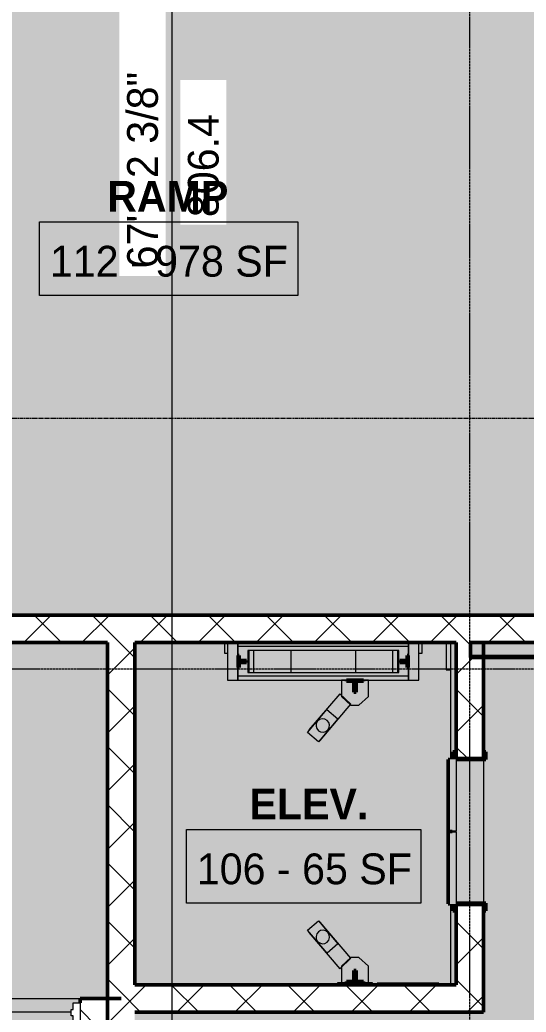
# Model space of a CAD drawing. Header units: inches. Extents: x -4266 to -1814, y 9706 to 12441.
# Drawn here: x -3612.9 to -3464.9, y 11435 to 11724.9 of the extents above; entities that cross this region are included whole.
import ezdxf

# ---------------------------------------------------------------- set-up
doc = ezdxf.new("R2010")
doc.units = ezdxf.units.IN
doc.header["$MEASUREMENT"] = 0
doc.linetypes.add('Aligning Line 1_8_', pattern=[0.25, 0.125, -0.125])
doc.linetypes.add('Grid Line 1_2_', pattern=[0.875, 0.5, -0.125, 0.125, -0.125])
for name, color, linetype, lineweight in [('0-1', 7, 'Continuous', 5), ('0-2', 10, 'Continuous', 13), ('0-3', 7, 'Continuous', 9), ('A-ANNO-DIMS', 211, 'Continuous', 9), ('A-ANNO-DIMS-96', 211, 'Continuous', 9), ('A-AREA-IDEN', 2, 'Continuous', 9), ('A-DOOR-1', 7, 'Continuous', 9), ('A-DOOR-2', 50, 'Continuous', 20), ('A-DOOR-FRAM-1', 50, 'Continuous', 20), ('A-FLOR-2', 10, 'Continuous', 13), ('A-GENM-2', 7, 'Continuous', 9), ('A-GENM-3', 250, 'Continuous', 50), ('A-GENM-4', 55, 'Continuous', 9), ('A-WALL', 113, 'Continuous', 13), ('A-WALL-3', 250, 'Continuous', 50), ('A-WALL-4', 10, 'Continuous', 13), ('A-WALL-7', 254, 'Continuous', 5), ('A-WALL-9', 113, 'Continuous', 50), ('A-WALL-PATT-5', 251, 'Continuous', 9), ('A-WALL-PATT-6', 111, 'Continuous', 9), ('G-ANNO-SYMB-1', 147, 'Aligning Line 1_8_', 9), ('G-IMPT-1', 55, 'Continuous', 9), ('G-IMPT-2', 1, 'Continuous', 9), ('Q-SPCQ-2', 7, 'Continuous', 9), ('Q-SPCQ-5', 37, 'Continuous', 9), ('S-BEAM-1', 130, 'Continuous', 9), ('S-BEAM-2', 7, 'Continuous', 9), ('S-FNDN-2', 10, 'Continuous', 13), ('S-FNDN-3', 253, 'Continuous', 13), ('S-GRID-1', 1, 'Grid Line 1_2_', 9)]:
    doc.layers.add(name, color=color, linetype=linetype, lineweight=lineweight)
for name, color, linetype, lineweight, transparency in [('A-AREA-PATT-1', 7, 'Continuous', 9, 1), ('A-AREA-PATT-5', 51, 'Continuous', 9, 1), ('A-AREA-PATT-6', 141, 'Continuous', 9, 1)]:
    doc.layers.add(name, color=color, linetype=linetype, lineweight=lineweight, transparency=transparency)
doc.styles.add('Century Gothic', font='ufonts.com_century-gothic.ttf', dxfattribs={"height": 9})
doc.styles.add('Century Gothic_B', font='GOTHICB.TTF', dxfattribs={"height": 9})
doc.dimstyles.new('OD__1_16__Tol__', dxfattribs={"dimscale": 12, "dimtxt": 9.397514, "dimasz": 1, "dimexe": 0.75, "dimexo": 0.5, "dimgap": 0.125, "dimtad": 1, "dimdec": 4, "dimrnd": 0.0625, "dimzin": 3, "dimdsep": 46, "dimlunit": 4, "dimtxsty": 'Century Gothic', "dimblk1": 'OBLIQUE', "dimblk2": 'OBLIQUE', "dimsah": 1, "dimcen": 0.09, "dimdle": 0.75, "dimazin": 0, "dimtfac": 1, "dimtdec": 4, "dimtix": 1, "dimtmove": 0, "dimatfit": 3, "dimfxl": 1, "dimtvp": 1, "dimtfill": 1, "dimfrac": 2, "dimtolj": 1, "dimtzin": 0, "dimarcsym": 2})
pattern_1 = [(45, (0, 0), (-8.485281, 8.485281), []), (135, (0, 0), (-8.485281, -8.485281), [])]

# ---------------------------------------------------------------- blocks, each defined once
blk = doc.blocks.new('W-Ala ancha - W460X177-2543516-FLOOR PLAN - 1ST FLOOR')
at = {"layer": 'S-BEAM-1'}
h = blk.add_hatch(color=256, dxfattribs=at)
h.paths.add_polyline_path([(-30.28, -5.65), (-30.28, -4), (-53.71, -4), (-53.71, -4.83), (-52, -4.83), (-52, -4.25), (-51.88, -4.25), (-51.88, -4.96), (-53.71, -4.96), (-53.71, -5.65), (-42.93, -5.65)], flags=0)
h.paths.add_polyline_path([(-74.9, -4), (-75.15, -4), (-75.15, -5.25), (-74.9, -5.25)], flags=0)
h.paths.add_polyline_path([(-96.34, -4.71), (-96.34, -4), (-130.26, -4), (-130.26, -5.65), (-96.34, -5.65), (-96.34, -4.96), (-98.3, -4.96), (-98.3, -4.25), (-98.17, -4.25), (-98.17, -4.83), (-96.34, -4.83)], flags=0)
at = {"layer": 'S-BEAM-2'}
for p, q in [((-130.26, -5.65), (-130.26, -4)), ((-130.26, -5.65), (-96.34, -5.65)), ((-53.71, -5.65), (-30.28, -5.65))]:
    blk.add_line(p, q, dxfattribs=at)
blk = doc.blocks.new('CTR - 1st Phase - Shell_rvt-1-FLOOR PLAN - 1ST FLOOR')
at = {"layer": 'A-FLOR-2'}
for p, q in [((-3477.32, 11509.05), (-3477.32, 11508.92)), ((-3477.32, 11508.8), (-3477.32, 11466.79)), ((-3477.32, 11466.68), (-3477.32, 11466.43)), ((-3597.95, 11434.99), (-3632.7, 11434.99))]:
    blk.add_line(p, q, dxfattribs=at)
at = {"layer": 'S-GRID-1'}
for p, q in [((-3481.32, 9836.18), (-3481.32, 12376.79)), ((-1814.21, 11535.19), (-4168.71, 11535.19))]:
    blk.add_line(p, q, dxfattribs=at)
at = {"layer": '0-3', "rotation": 269.9999999999998}
blk.add_blockref('W-Ala ancha - W460X177-2543516-FLOOR PLAN - 1ST FLOOR', (-3481.32, 11412.71), dxfattribs=at)
blk = doc.blocks.new('Otis_G2S_072320191620 - Duty_3500_Speed_150_Seismic_N_CwtLoc_L2_PitDepth_60_OpeningType_Front_CwtSafety_N_FRSAME_NPT-2319443-FLOOR PLAN - 1ST FLOOR')
at = {"layer": 'G-IMPT-1'}
h = blk.add_hatch(color=256, dxfattribs=at)
h.paths.add_polyline_path([(92.16, 63.73), (92.16, 14.06), (94.66, 14.06), (94.66, 14.37), (96.1, 14.37), (96.1, 16.5), (96.72, 16.5), (96.72, 14.37), (98.16, 14.37), (98.16, 14.06), (100.82, 14.06), (100.82, 63.73), (98.16, 63.73), (98.16, 63.43), (96.72, 63.43), (96.72, 61.3), (96.1, 61.3), (96.1, 63.43), (94.66, 63.43), (94.66, 63.73), (93.18, 63.73)], flags=0)
h.paths.add_polyline_path([(93.18, 29.52), (93.18, 60.99), (99.64, 60.99), (99.64, 16.8), (93.18, 16.8)], flags=0)
h = blk.add_hatch(color=256, dxfattribs=at)
h.paths.add_polyline_path([(93.18, 29.39), (93.18, 16.8), (99.64, 16.8), (99.64, 60.99), (93.18, 60.99), (93.18, 29.52)], flags=0)
h.paths.add_polyline_path([(93.18, 48.39), (99.64, 48.39), (99.64, 29.39), (93.18, 29.39), (93.18, 46.41)], flags=0)
for points in [[(100.82, 63.73), (100.82, 14.06), (100.94, 14.06), (100.94, 63.73)], [(93.18, 29.39), (99.64, 29.39), (99.64, 48.39), (93.18, 48.39), (93.18, 29.52)], [(6.69, 34.07), (9.75, 30.81), (20.32, 39.81), (20.21, 39.92), (13.98, 34.59), (11.25, 37.78), (17.34, 42.99), (17.26, 43.07), (7.29, 34.59)], [(14, 39.2), (14.09, 38.44), (14.47, 37.77), (15.07, 37.29), (15.81, 37.08), (16.57, 37.18), (17.24, 37.55), (17.72, 38.15), (17.92, 38.89), (17.83, 39.66), (17.46, 40.33), (16.85, 40.8), (16.12, 41.01), (15.35, 40.92), (14.65, 40.5), (14.21, 39.94), (14.09, 39.52)], [(73.37, 39.81), (83.93, 30.81), (86.99, 34.07), (76.43, 43.07), (76.33, 42.97), (82.45, 37.8), (79.73, 34.6), (73.46, 39.91)], [(75.76, 38.88), (75.97, 38.14), (76.45, 37.54), (77.12, 37.17), (77.89, 37.09), (78.63, 37.3), (79.23, 37.78), (79.6, 38.45), (79.68, 39.21), (79.47, 39.95), (78.99, 40.55), (78.32, 40.92), (77.56, 41.01), (76.82, 40.8), (76.22, 40.32), (75.85, 39.65)], [(2.69, 33.56), (2.69, 32.13), (2.97, 32.13), (2.97, 29.94), (6.16, 29.94), (6.16, 29.31), (2.97, 29.31), (2.97, 27.13), (2.69, 27.13), (2.69, 25.69), (7.44, 25.69), (10, 28.45), (9.99, 30.81), (9.89, 30.93), (9.75, 30.81), (7.17, 33.56), (2.97, 33.56)]]:
    blk.add_hatch(color=256, dxfattribs=at).paths.add_polyline_path(points, flags=0)
h = blk.add_hatch(color=256, dxfattribs=at)
h.paths.add_polyline_path([(11.25, 37.78), (13.98, 34.59), (20.68, 40.32), (17.92, 43.49), (12.02, 38.44)], flags=0)
h.paths.add_polyline_path([(14, 39.2), (14.21, 39.94), (14.68, 40.54), (15.35, 40.92), (16.12, 41.01), (16.85, 40.8), (17.46, 40.33), (17.83, 39.66), (17.92, 38.89), (17.72, 38.15), (17.24, 37.55), (16.57, 37.18), (15.81, 37.08), (15.07, 37.29), (14.47, 37.77), (14.09, 38.44)], flags=0)
h = blk.add_hatch(color=256, dxfattribs=at)
h.paths.add_polyline_path([(73, 40.29), (79.73, 34.6), (82.45, 37.8), (75.71, 43.5), (74.98, 42.63)], flags=0)
h.paths.add_polyline_path([(75.76, 38.88), (75.85, 39.65), (76.22, 40.32), (76.82, 40.8), (77.56, 41.01), (78.32, 40.92), (78.99, 40.55), (79.47, 39.95), (79.68, 39.21), (79.6, 38.45), (79.23, 37.78), (78.63, 37.3), (77.89, 37.09), (77.12, 37.17), (76.45, 37.54), (75.97, 38.14)], flags=0)
h = blk.add_hatch(color=256, dxfattribs=at)
h.paths.add_polyline_path([(83.68, 29.31), (83.68, 28.45), (86.24, 25.69), (90.99, 25.69), (90.96, 33.56), (86.51, 33.56), (83.93, 30.81), (83.8, 30.93), (83.68, 30.8), (83.68, 29.52)], flags=0)
h.paths.add_polyline_path([(87.46, 29.94), (90.65, 29.94), (90.65, 32.13), (90.96, 32.13), (90.96, 27.13), (90.65, 27.13), (90.65, 29.31), (87.46, 29.31), (87.46, 29.52)], flags=0)
at = {"layer": 'G-IMPT-2'}
for p, q in [((92.16, 63.73), (94.66, 63.73)), ((93.18, 60.99), (93.18, 16.8)), ((99.64, 60.99), (93.18, 60.99)), ((98.16, 63.73), (100.82, 63.73)), ((99.64, 16.8), (99.64, 60.99)), ((100.82, 63.73), (100.94, 63.73)), ((100.82, 14.06), (100.82, 63.73)), ((100.94, 63.73), (100.94, 14.06)), ((93.19, 60.68), (93.19, 59.18)), ((99.63, 60.68), (93.19, 60.68)), ((93.19, 59.18), (99.63, 59.18)), ((99.63, 59.18), (99.63, 60.68)), ((93.18, 48.39), (93.18, 29.39)), ((99.64, 48.39), (93.18, 48.39)), ((99.64, 29.39), (99.64, 48.39)), ((11.25, 37.78), (17.95, 43.51)), ((17.95, 43.51), (20.68, 40.32)), ((73, 40.29), (75.71, 43.5)), ((75.71, 43.5), (82.45, 37.8)), ((17.26, 43.07), (6.69, 34.07)), ((15.35, 40.92), (14.68, 40.54)), ((16.12, 41.01), (15.35, 40.92)), ((16.85, 40.8), (16.12, 41.01)), ((17.46, 40.33), (16.85, 40.8)), ((17.34, 42.99), (17.26, 43.07)), ((76.82, 40.8), (76.22, 40.32)), ((76.43, 43.07), (76.33, 42.97)), ((86.99, 34.07), (76.43, 43.07)), ((77.56, 41.01), (76.82, 40.8)), ((78.32, 40.92), (77.56, 41.01)), ((78.99, 40.55), (78.32, 40.92)), ((9.75, 30.81), (20.32, 39.81)), ((13.98, 34.59), (11.25, 37.78)), ((20.68, 40.32), (13.98, 34.59)), ((14.21, 39.94), (14, 39.2)), ((14, 39.2), (14.09, 38.44)), ((14.09, 38.44), (14.47, 37.77)), ((14.68, 40.54), (14.21, 39.94)), ((14.47, 37.77), (15.07, 37.29)), ((17.24, 37.55), (17.72, 38.15)), ((17.83, 39.66), (17.46, 40.33)), ((17.72, 38.15), (17.92, 38.89)), ((17.92, 38.89), (17.83, 39.66)), ((20.32, 39.81), (20.21, 39.92)), ((79.73, 34.6), (73, 40.29)), ((73.46, 39.91), (73.37, 39.81)), ((73.37, 39.81), (83.93, 30.81)), ((75.85, 39.65), (75.76, 38.88)), ((75.76, 38.88), (75.97, 38.14)), ((76.22, 40.32), (75.85, 39.65)), ((75.97, 38.14), (76.45, 37.54)), ((78.63, 37.3), (79.23, 37.78)), ((79.47, 39.95), (78.99, 40.55)), ((79.23, 37.78), (79.6, 38.45)), ((79.68, 39.21), (79.47, 39.95)), ((79.6, 38.45), (79.68, 39.21)), ((82.45, 37.8), (79.73, 34.6)), ((15.07, 37.29), (15.81, 37.08)), ((15.81, 37.08), (16.57, 37.18)), ((16.57, 37.18), (17.24, 37.55)), ((76.45, 37.54), (77.12, 37.17)), ((77.12, 37.17), (77.89, 37.09)), ((77.89, 37.09), (78.63, 37.3)), ((7.44, 33.56), (2.69, 33.56)), ((2.69, 33.56), (2.69, 32.13)), ((6.69, 34.07), (9.75, 30.81)), ((10, 30.8), (7.44, 33.56)), ((86.24, 33.56), (83.68, 30.8)), ((83.93, 30.81), (86.99, 34.07)), ((90.99, 33.56), (86.24, 33.56)), ((90.99, 25.69), (90.99, 33.56)), ((10, 28.45), (10, 30.8)), ((83.68, 30.8), (83.68, 28.45)), ((93.18, 29.39), (99.64, 29.39)), ((2.69, 27.13), (2.69, 25.69)), ((7.44, 25.69), (10, 28.45)), ((83.68, 28.45), (86.24, 25.69)), ((2.69, 25.69), (7.44, 25.69)), ((86.24, 25.69), (90.99, 25.69)), ((93.19, 18.61), (93.19, 17.11)), ((99.63, 18.61), (93.19, 18.61)), ((99.63, 17.11), (99.63, 18.61)), ((93.18, 16.8), (99.64, 16.8)), ((93.19, 17.11), (99.63, 17.11))]:
    blk.add_line(p, q, dxfattribs=at)
blk = doc.blocks.new('Otis_G2S_072320191620 - Otis_G2S_072320191620-2295120-FLOOR PLAN - 1ST FLOOR')
at = {"layer": 'A-GENM-4'}
h = blk.add_hatch(color=256, dxfattribs=at)
h.paths.add_polyline_path([(91.02, 12.64), (91.02, 10.91), (102, 10.91), (102, 13.86), (91.02, 13.86)], flags=0)
h.paths.add_polyline_path([(91.02, 66.89), (91.02, 63.94), (102, 63.94), (102, 66.89), (92.16, 66.89)], flags=0)
h = blk.add_hatch(color=256, dxfattribs=at)
h.paths.add_polyline_path([(98.85, 10.02), (102, 10.02), (102, 10.91), (98.85, 10.91)], flags=0)
h.paths.add_polyline_path([(98.85, 67.78), (98.85, 66.89), (102, 66.89), (102, 67.78)], flags=0)
h = blk.add_hatch(color=256, dxfattribs=at)
h.paths.add_polyline_path([(91.02, 14.06), (91.02, 13.86), (102, 13.86), (102, 14.06), (92.16, 14.06)], flags=0)
h.paths.add_polyline_path([(91.02, 63.74), (102, 63.74), (102, 63.94), (91.02, 63.94)], flags=0)
for points in [[(91.02, 29.52), (91.02, 14.06), (92.16, 14.06), (92.16, 63.74), (91.02, 63.74), (91.02, 46.41)], [(2, 34.63), (2, 24.63), (2.68, 24.63), (2.66, 34.63)], [(2, 6.14), (2.5, 6.14), (2.5, 22.14), (2, 22.14), (2, 12.64)], [(25.69, 2.41), (25.69, 2), (46.62, 2), (46.62, 1.25), (46.81, 1.25), (46.81, 2.41), (34.76, 2.41)], [(46.81, 1.25), (46.87, 1.25), (46.87, 2), (67.81, 2), (67.81, 2.41), (46.81, 2.41), (46.81, 1.65)]]:
    blk.add_hatch(color=256, dxfattribs=at).paths.add_polyline_path(points, flags=0)
h = blk.add_hatch(color=256, dxfattribs=at)
h.paths.add_polyline_path([(94.66, 14.37), (94.66, 14.06), (98.16, 14.06), (98.16, 14.37), (96.72, 14.37), (96.72, 16.5), (96.1, 16.5), (96.1, 14.37), (95.09, 14.37)], flags=0)
h.paths.add_polyline_path([(94.66, 63.74), (94.66, 63.43), (96.1, 63.43), (96.1, 61.3), (96.72, 61.3), (96.72, 63.43), (98.16, 63.43), (98.16, 63.74), (95.09, 63.74)], flags=0)
h = blk.add_hatch(color=256, dxfattribs=at)
h.paths.add_polyline_path([(2.66, 27.13), (2.97, 27.13), (2.97, 29.31), (6.16, 29.31), (6.16, 29.94), (2.97, 29.94), (2.97, 32.13), (2.66, 32.13)], flags=0)
h.paths.add_polyline_path([(87.46, 29.31), (90.65, 29.31), (90.65, 27.13), (90.96, 27.13), (90.96, 32.13), (90.65, 32.13), (90.65, 29.94), (87.46, 29.94), (87.46, 29.52)], flags=0)
h = blk.add_hatch(color=256, dxfattribs=at)
h.paths.add_polyline_path([(2, 22.14), (2.5, 22.14), (2.5, 23.14), (2, 23.14), (2, 22.21)], flags=0)
h.paths.add_polyline_path([(2, 5.14), (2.5, 5.14), (2.5, 6.14), (2, 6.14), (2, 5.21)], flags=0)
h = blk.add_hatch(color=256, dxfattribs=at)
h.paths.add_polyline_path([(23.6, -8), (23.6, -8.64), (25.81, -8.64), (25.81, 0), (25.69, 0), (25.69, -8.52), (23.73, -8.52), (23.73, -8)], flags=0)
h.paths.add_polyline_path([(23.6, 0.83), (23.6, 0.25), (23.73, 0.25), (23.73, 0.83), (25.44, 0.83), (25.44, 0.96), (23.6, 0.96)], flags=0)
h.paths.add_polyline_path([(67.81, -8.03), (67.81, -8.64), (70.02, -8.64), (70.02, -8), (69.9, -8), (69.9, -8.52), (67.94, -8.52), (67.94, 0), (67.81, 0), (67.81, -8)], flags=0)
h.paths.add_polyline_path([(68.06, 0.96), (68.06, 0.83), (69.9, 0.83), (69.9, 0.25), (70.02, 0.25), (70.02, 0.96)], flags=0)
at = {"layer": 'A-GENM-2'}
for p, q in [((102, 66.89), (91.02, 66.89)), ((91.02, 66.89), (91.02, 63.94)), ((102, 67.78), (98.85, 67.78)), ((98.85, 67.78), (98.85, 66.89)), ((102, 63.94), (91.02, 63.94)), ((91.02, 63.94), (91.02, 63.74)), ((91.02, 63.74), (91.02, 14.06)), ((91.02, 63.74), (102, 63.74)), ((92.16, 14.06), (92.16, 63.74)), ((2, 34.63), (2.68, 34.63)), ((2.68, 34.63), (2.68, 32.13)), ((2.68, 27.13), (2.68, 24.63)), ((2.68, 24.63), (2, 24.63)), ((2.5, 23.14), (2, 23.14)), ((2, 22.14), (2.5, 22.14)), ((2.5, 22.14), (2.5, 23.14)), ((2.5, 6.14), (2.5, 22.14)), ((91.02, 14.06), (91.02, 13.86)), ((94.66, 14.06), (91.02, 14.06)), ((91.02, 13.86), (102, 13.86)), ((91.02, 13.86), (91.02, 10.91)), ((102, 14.06), (98.16, 14.06)), ((91.02, 10.91), (102, 10.91)), ((98.85, 10.91), (98.85, 10.02)), ((98.85, 10.02), (102, 10.02)), ((2.5, 6.14), (2, 6.14)), ((2.5, 5.14), (2.5, 6.14)), ((2, 5.14), (2.5, 5.14))]:
    blk.add_line(p, q, dxfattribs=at)
at = {"layer": 'A-GENM-3'}
for p, q in [((98.16, 63.74), (94.66, 63.74)), ((94.66, 63.74), (94.66, 63.43)), ((94.66, 63.43), (96.1, 63.43)), ((96.1, 63.43), (96.1, 61.3)), ((96.1, 61.3), (96.72, 61.3)), ((96.72, 61.3), (96.72, 63.43)), ((96.72, 63.43), (98.16, 63.43)), ((98.16, 63.43), (98.16, 63.74)), ((2.97, 32.13), (2.66, 32.13)), ((2.66, 32.13), (2.66, 27.13)), ((2.97, 29.94), (2.97, 32.13)), ((90.96, 32.13), (90.65, 32.13)), ((90.65, 32.13), (90.65, 29.94)), ((90.96, 27.13), (90.96, 32.13)), ((6.16, 29.94), (2.97, 29.94)), ((2.97, 27.13), (2.97, 29.31)), ((2.97, 29.31), (6.16, 29.31)), ((6.16, 29.31), (6.16, 29.94)), ((90.65, 29.94), (87.46, 29.94)), ((87.46, 29.94), (87.46, 29.31)), ((87.46, 29.31), (90.65, 29.31)), ((90.65, 29.31), (90.65, 27.13)), ((2.66, 27.13), (2.97, 27.13)), ((90.65, 27.13), (90.96, 27.13)), ((96.72, 16.5), (96.1, 16.5)), ((96.1, 16.5), (96.1, 14.37)), ((96.72, 14.37), (96.72, 16.5)), ((96.1, 14.37), (94.66, 14.37)), ((94.66, 14.37), (94.66, 14.06)), ((94.66, 14.06), (98.16, 14.06)), ((98.16, 14.37), (96.72, 14.37)), ((98.16, 14.06), (98.16, 14.37)), ((25.44, 0.96), (23.6, 0.96)), ((23.6, 0.96), (23.6, 0.25)), ((23.6, 0.25), (23.73, 0.25)), ((23.73, 0.25), (23.73, 0.83)), ((23.73, 0.83), (25.44, 0.83)), ((46.81, 2.41), (25.69, 2.41)), ((25.69, 2.41), (25.69, 2)), ((46.62, 1.25), (46.81, 1.25)), ((67.81, 2.41), (46.81, 2.41)), ((46.81, 2.41), (46.81, 1.25)), ((46.81, 1.25), (46.81, 2.41)), ((46.81, 1.25), (46.87, 1.25)), ((67.81, 2), (67.81, 2.41)), ((70.02, 0.96), (68.06, 0.96)), ((68.06, 0.83), (69.9, 0.83)), ((69.9, 0.83), (69.9, 0.25)), ((69.9, 0.25), (70.02, 0.25)), ((70.02, 0.25), (70.02, 0.96)), ((25.69, 0), (25.69, -8.52)), ((25.81, -8.64), (25.81, 0)), ((67.81, 0), (67.81, -8.64)), ((67.94, -8.52), (67.94, 0)), ((23.73, -8), (23.6, -8)), ((23.6, -8), (23.6, -8.64)), ((23.6, -8.64), (25.81, -8.64)), ((23.73, -8.52), (23.73, -8)), ((25.69, -8.52), (23.73, -8.52)), ((67.81, -8.64), (70.02, -8.64)), ((69.9, -8.52), (67.94, -8.52)), ((70.02, -8), (69.9, -8)), ((69.9, -8), (69.9, -8.52)), ((70.02, -8.64), (70.02, -8))]:
    blk.add_line(p, q, dxfattribs=at)
blk.add_blockref('Otis_G2S_072320191620 - Duty_3500_Speed_150_Seismic_N_CwtLoc_L2_PitDepth_60_OpeningType_Front_CwtSafety_N_FRSAME_NPT-2319443-FLOOR PLAN - 1ST FLOOR', (0, 0))
blk = doc.blocks.new('Elevator Door-Center - 48_ x 84_-2010370-FLOOR PLAN - 1ST FLOOR')
at = {"layer": 'Q-SPCQ-5'}
for points in [[(-25.22, 6), (-25.22, 4), (-4.03, 4), (-4.03, 6), (-15.89, 6)], [(-3.78, 6), (-3.78, 4), (17.41, 4), (17.41, 6), (4.22, 6)]]:
    blk.add_hatch(color=256, dxfattribs=at).paths.add_polyline_path(points, flags=0)
at = {"layer": 'Q-SPCQ-2'}
for p, q in [((-25.22, 6), (-4.03, 6)), ((-25.22, 6), (-25.22, 4)), ((-4.03, 4), (-4.03, 6)), ((-3.78, 6), (17.41, 6)), ((-3.78, 4), (-3.78, 6)), ((17.41, 6), (17.41, 4)), ((-4.03, 4), (-25.22, 4)), ((17.41, 4), (-3.78, 4))]:
    blk.add_line(p, q, dxfattribs=at)
blk = doc.blocks.new('HOLLOW METAL - STAIR DOOR 3-0 x 7-0-2009181-FLOOR PLAN - 1ST FLOOR')
at = {"layer": 'A-DOOR-1'}
blk.add_arc((18, -3.25), 36, 180, 270, dxfattribs=at)
at = {"layer": 'A-DOOR-2'}
for p, q in [((16.25, -3.25), (18, -3.25)), ((16.25, -39.25), (16.25, -3.25)), ((18, -3.25), (18, -39.25)), ((18, -39.25), (16.25, -39.25))]:
    blk.add_line(p, q, dxfattribs=at)
at = {"layer": 'A-DOOR-FRAM-1'}
for p, q in [((-20, 2.5), (-18, 2.5)), ((-20, -3.25), (-20, 2.5)), ((-18, 2.5), (-18, 0.5625)), ((-18, 0.5625), (-17.375, 0.5625)), ((-17.375, 0.5625), (-17.375, -1.3125)), ((17.375, 0.5625), (18, 0.5625)), ((17.375, -1.3125), (17.375, 0.5625)), ((18, 2.5), (20, 2.5)), ((18, 0.5625), (18, 2.5)), ((20, 2.5), (20, -3.25)), ((-18, -1.3125), (-18, -3.25)), ((-17.375, -1.3125), (-18, -1.3125)), ((18, -1.3125), (17.375, -1.3125)), ((18, -3.25), (18, -1.3125)), ((-18, -3.25), (-20, -3.25)), ((20, -3.25), (18, -3.25))]:
    blk.add_line(p, q, dxfattribs=at)
blk = doc.blocks.new('CTR - 1st Phase -Stairs _ Elevators_rvt-1-FLOOR PLAN - 1ST FLOOR')
at = {"layer": 'A-WALL-7'}
h = blk.add_hatch(color=256, dxfattribs=at)
h.paths.add_polyline_path([(-3485.32, 11466.43), (-3477.32, 11466.43), (-3477.32, 11466.68), (-3485.32, 11466.68)], flags=0)
h.paths.add_polyline_path([(-3477.32, 11466.8), (-3477.32, 11508.8), (-3485.32, 11508.8), (-3485.32, 11466.8), (-3481.08, 11466.8)], flags=0)
h.paths.add_polyline_path([(-3481.08, 11508.93), (-3477.32, 11508.93), (-3477.32, 11509.05), (-3485.32, 11509.05), (-3485.32, 11508.93), (-3481.32, 11508.93)], flags=0)
blk.add_hatch(color=256, dxfattribs=at).paths.add_polyline_path([(-3613.32, 11434.99), (-3597.95, 11434.99), (-3597.95, 11435.8), (-3597.32, 11435.8), (-3597.32, 11437.74), (-3595.32, 11437.76), (-3595.32, 11438.99), (-3635.32, 11438.99), (-3635.32, 11437.74), (-3633.32, 11437.74), (-3633.32, 11435.8), (-3632.7, 11435.8), (-3632.7, 11434.99)], flags=0)
at = {"layer": 'A-WALL-PATT-5'}
h = blk.add_hatch(dxfattribs=at)
h.set_pattern_fill('FP_24', color=256, style=0, pattern_type=2)
h.set_pattern_definition(pattern_1)
h.paths.add_polyline_path([(-3724.72, 11542.99), (-3587.32, 11542.99), (-3587.32, 11550.99), (-3819.32, 11550.99), (-3819.32, 11542.99), (-3734.33, 11542.99)], flags=0)
h = blk.add_hatch(dxfattribs=at)
h.set_pattern_fill('FP_24', color=256, style=0, pattern_type=2)
h.set_pattern_definition(pattern_1)
h.paths.add_polyline_path([(-3497.96, 11542.99), (-3481.32, 11542.99), (-3481.32, 11550.99), (-3587.32, 11550.99), (-3587.32, 11542.99), (-3514.85, 11542.99)], flags=0)
h = blk.add_hatch(dxfattribs=at)
h.set_pattern_fill('FP_24', color=256, style=0, pattern_type=2)
h.set_pattern_definition(pattern_1)
h.paths.add_polyline_path([(-3481.14, 11542.99), (-3203.32, 11542.99), (-3203.32, 11550.99), (-3481.32, 11550.99), (-3481.32, 11542.99)], flags=0)
h = blk.add_hatch(dxfattribs=at)
h.set_pattern_fill('FP_24', color=256, style=0, pattern_type=2)
h.set_pattern_definition(pattern_1)
h.paths.add_polyline_path([(-3580.67, 11430.99), (-3579.32, 11430.99), (-3579.32, 11434.99), (-3583.32, 11434.99), (-3583.32, 11430.99)], flags=0)
h.paths.add_polyline_path([(-3587.32, 11430.99), (-3584.66, 11438.99), (-3583.32, 11438.99), (-3583.32, 11442.99), (-3579.32, 11442.99), (-3579.32, 11542.99), (-3587.32, 11542.99), (-3587.32, 11434.34)], flags=0)
h = blk.add_hatch(dxfattribs=at)
h.set_pattern_fill('FP_24', color=256, style=0, pattern_type=2)
h.set_pattern_definition(pattern_1)
h.paths.add_polyline_path([(-3477.32, 11434.99), (-3477.32, 11466.43), (-3485.32, 11466.43), (-3485.32, 11434.99)], flags=0)
h.paths.add_polyline_path([(-3477.32, 11509.05), (-3477.32, 11538.61), (-3480.81, 11538.61), (-3480.88, 11539.24), (-3481.14, 11539.24), (-3481.14, 11542.74), (-3477.32, 11542.74), (-3477.32, 11542.99), (-3485.32, 11542.97), (-3485.32, 11509.05), (-3481.08, 11509.05)], flags=0)
h = blk.add_hatch(dxfattribs=at)
h.set_pattern_fill('FP_24', color=256, style=0, pattern_type=2)
h.set_pattern_definition(pattern_1)
h.paths.add_polyline_path([(-3485.32, 11434.99), (-3485.32, 11442.99), (-3583.32, 11442.99), (-3583.32, 11434.99), (-3531.73, 11434.99)], flags=0)
h = blk.add_hatch(dxfattribs=at)
h.set_pattern_fill('FP_24', color=256, style=0, pattern_type=2)
h.set_pattern_definition(pattern_1)
h.paths.add_polyline_path([(-3587.32, 11430.99), (-3583.32, 11430.99), (-3583.32, 11438.99), (-3584.66, 11438.99), (-3586.32, 11433.99)], flags=0)
h.paths.add_polyline_path([(-3595.32, 11430.99), (-3587.32, 11430.99), (-3587.32, 11438.99), (-3595.32, 11438.99), (-3595.32, 11431.99)], flags=0)
h.paths.add_polyline_path([(-3635.32, 11430.99), (-3635.32, 11438.99), (-3639.32, 11438.99), (-3639.32, 11430.99)], flags=0)
at = {"layer": 'S-FNDN-3'}
blk.add_hatch(color=256, dxfattribs=at).paths.add_polyline_path([(-3488.32, 11534.99), (-3486.97, 11534.99), (-3486.97, 11542.97), (-3488.32, 11542.97), (-3488.32, 11536.08)], flags=0)
at = {"layer": 'A-FLOR-2'}
blk.add_line((-3635.32, 11438.99), (-3595.32, 11438.99), dxfattribs=at)
at = {"layer": 'A-WALL-3'}
for p, q in [((-3587.32, 11550.99), (-3819.32, 11550.99)), ((-3481.32, 11550.99), (-3587.32, 11550.99)), ((-3211.32, 11550.99), (-3481.32, 11550.99)), ((-3819.32, 11542.99), (-3587.32, 11542.99)), ((-3587.32, 11542.99), (-3587.32, 11430.99)), ((-3579.32, 11542.99), (-3485.32, 11542.99)), ((-3579.32, 11442.99), (-3579.32, 11542.99)), ((-3485.32, 11542.99), (-3485.32, 11509.05)), ((-3477.32, 11542.99), (-3203.32, 11542.99)), ((-3477.32, 11509.05), (-3477.32, 11542.99)), ((-3485.32, 11509.05), (-3477.32, 11509.05)), ((-3477.32, 11466.43), (-3485.32, 11466.43)), ((-3485.32, 11466.43), (-3485.32, 11442.99)), ((-3477.32, 11434.99), (-3477.32, 11466.43)), ((-3485.32, 11442.99), (-3579.32, 11442.99)), ((-3583.32, 11438.99), (-3595.32, 11438.99)), ((-3595.32, 11438.99), (-3595.32, 11437.74)), ((-3579.32, 11434.99), (-3485.32, 11434.99)), ((-3485.32, 11434.99), (-3477.32, 11434.99))]:
    blk.add_line(p, q, dxfattribs=at)
at = {"layer": 'A-WALL-4'}
for p, q in [((-3477.32, 11509.05), (-3477.32, 11508.92)), ((-3477.32, 11508.8), (-3477.32, 11466.79)), ((-3485.32, 11487.61), (-3485.32, 11487.86)), ((-3477.32, 11466.68), (-3477.32, 11466.43))]:
    blk.add_line(p, q, dxfattribs=at)
at = {"layer": 'G-ANNO-SYMB-1'}
blk.add_line((-3429.67, 11608.39), (-3865.75, 11608.39), dxfattribs=at)
at = {"layer": 'S-FNDN-2'}
for p, q in [((-3488.32, 11542.99), (-3488.32, 11534.99)), ((-3488.32, 11534.99), (-3486.97, 11534.99))]:
    blk.add_line(p, q, dxfattribs=at)
at = {"layer": '0-2'}
for name, p, rotation in [('Otis_G2S_072320191620 - Otis_G2S_072320191620-2295120-FLOOR PLAN - 1ST FLOOR', (-3485.32, 11440.99), 89.99999999998951), ('Elevator Door-Center - 48_ x 84_-2010370-FLOOR PLAN - 1ST FLOOR', (-3481.32, 11491.64), 90.0000000000186)]:
    blk.add_blockref(name, p, dxfattribs=dict(at, rotation=rotation))
blk.add_blockref('HOLLOW METAL - STAIR DOOR 3-0 x 7-0-2009181-FLOOR PLAN - 1ST FLOOR', (-3615.32, 11435.24), dxfattribs=at)
blk = doc.blocks.new('DIMBLOCK6-FLOOR PLAN - 1ST FLOOR')
at = {"layer": 'A-ANNO-DIMS-96'}
for p, q in [((-3829.32, 11540.99), (-3829.32, 10271.31)), ((-3829.32, 10280.31), (-3829.32, 11540.99)), ((-3338.72, 10282.79), (-3338.72, 10271.31)), ((-3338.72, 10280.31), (-3338.72, 10282.79)), ((-3838.32, 10280.31), (-3338.72, 10280.31))]:
    blk.add_line(p, q, dxfattribs=at)
at = {"layer": 'A-ANNO-DIMS-96', "lineweight": 50}
for p, q in [((-3829.32, 10280.31), (-3823.32, 10286.31)), ((-3338.72, 10280.31), (-3332.72, 10286.31)), ((-3829.32, 10280.31), (-3835.32, 10274.31)), ((-3338.72, 10280.31), (-3344.72, 10274.31))]:
    blk.add_line(p, q, dxfattribs=at)
at = {"layer": 'A-ANNO-DIMS-96', "color": 0, "char_height": 9, "attachment_point": 1, "line_spacing_factor": 0.984502, "style": 'Century Gothic', "bg_fill": 3, "box_fill_scale": 1.25, "bg_fill_color": 256, "bg_fill_true_color": 13158600, "bg_fill_transparency": 0}
for s, insert, width in [('40\' - 10 5/8"', (-3618.26, 10293.34), 82.1611), ('490.6', (-3599.76, 10275.58), 37.7691)]:
    blk.add_mtext(s, dxfattribs=dict(at, insert=insert, width=width))
blk = doc.blocks.new('_Oblique')
at = {"color": 0, "linetype": 'ByBlock', "lineweight": -2}
blk.add_line((-0.5, -0.5), (0.5, 0.5), dxfattribs=at)
blk = doc.blocks.new('DIMBLOCK21-FLOOR PLAN - 1ST FLOOR')
at = {"layer": 'A-ANNO-DIMS-96'}
for p, q in [((-3568.52, 12095.19), (-3568.52, 11270.79)), ((-3566.04, 12086.19), (-3577.52, 12086.19)), ((-3568.52, 12086.19), (-3566.04, 12086.19)), ((-3566.04, 11279.79), (-3577.52, 11279.79)), ((-3568.52, 11279.79), (-3566.04, 11279.79))]:
    blk.add_line(p, q, dxfattribs=at)
at = {"layer": 'A-ANNO-DIMS-96', "lineweight": 50}
for p, q in [((-3568.52, 12086.19), (-3574.52, 12092.19)), ((-3568.52, 12086.19), (-3562.52, 12080.19)), ((-3568.52, 11279.79), (-3574.52, 11285.79)), ((-3568.52, 11279.79), (-3562.52, 11273.79))]:
    blk.add_line(p, q, dxfattribs=at)
at = {"layer": 'A-ANNO-DIMS-96', "color": 0, "char_height": 9, "attachment_point": 1, "rotation": 90, "line_spacing_factor": 0.984502, "style": 'Century Gothic', "bg_fill": 3, "box_fill_scale": 1.25, "bg_fill_color": 256, "bg_fill_true_color": 13158600, "bg_fill_transparency": 0}
for s, insert, width in [('67\' - 2 3/8"', (-3581.56, 11652.26), 73.7481), ('806.4', (-3563.79, 11667.25), 37.7691)]:
    blk.add_mtext(s, dxfattribs=dict(at, insert=insert, width=width))

msp = doc.modelspace()

# ---------------------------------------------------------------- hatches: boundary and pattern name
at = {"layer": 'A-AREA-PATT-1'}
h = msp.add_hatch(color=256, dxfattribs=at)
h.paths.add_polyline_path([(-3599.26403, 11438.9894), (-3587.32374, 11438.9894), (-3587.32374, 11542.9894), (-3635.19874, 11542.9894), (-3635.22429, 11542.48592), (-3635.46684, 11541.46468), (-3635.96708, 11540.71687), (-3636.15759, 11540.54148), (-3636.45028, 11540.34706), (-3636.99309, 11540.0526), (-3637.94874, 11539.8644), (-3650.32374, 11539.8644), (-3650.32374, 11497.48445), (-3649.74773, 11497.4894), (-3649.19526, 11497.46384), (-3648.17402, 11497.22132), (-3647.46619, 11496.75674), (-3647.30075, 11496.58456), (-3647.06109, 11496.23786), (-3646.76194, 11495.69505), (-3646.57374, 11494.7394), (-3646.59929, 11487.11092), (-3646.84181, 11486.08968), (-3647.30639, 11485.38185), (-3647.48892, 11485.20824), (-3647.82528, 11484.97675), (-3648.36809, 11484.6776), (-3649.32374, 11484.4894), (-3672.32374, 11484.4894), (-3672.32374, 11442.1144), (-3652.57026, 11442.08884), (-3651.54654, 11441.84479), (-3650.80121, 11441.34605), (-3650.62582, 11441.15554), (-3650.4314, 11440.86286), (-3650.13694, 11440.32005), (-3649.94874, 11439.3644), (-3649.91506, 11438.9894), (-3633.03138, 11438.9894)], flags=0)
h.paths.add_polyline_path([(-3672.32374, 11438.9894), (-3651.44874, 11438.9894), (-3651.49214, 11439.52637), (-3651.6763, 11440.04949), (-3652.15753, 11440.46938), (-3652.69874, 11440.6144), (-3672.32374, 11440.6144)], flags=0)
h.paths.add_polyline_path([(-3661.27354, 11485.97499), (-3661.27354, 11485.9894), (-3649.16177, 11486.0328), (-3648.63864, 11486.21696), (-3648.21875, 11486.69819), (-3648.07374, 11487.2394), (-3648.11714, 11494.90137), (-3648.3013, 11495.42449), (-3648.78253, 11495.84438), (-3649.32374, 11495.9894), (-3650.32374, 11495.9894), (-3650.32374, 11494.3644), (-3650.07374, 11494.3644), (-3650.07374, 11487.6144), (-3672.32374, 11487.6144), (-3672.32374, 11485.9894), (-3661.42864, 11485.97664)], flags=0)
h.paths.add_polyline_path([(-3650.12344, 11541.3483), (-3649.74773, 11541.3644), (-3637.78677, 11541.4078), (-3637.26364, 11541.59196), (-3636.84375, 11542.07319), (-3636.69874, 11542.6144), (-3636.74214, 11542.9894), (-3650.32374, 11542.9894), (-3650.32374, 11541.35945), (-3650.17739, 11541.3513)], flags=0)
h = msp.add_hatch(color=256, dxfattribs=at)
h.paths.add_polyline_path([(-3579.2258, 11442.9894), (-3519.94972, 11442.9894), (-3519.90882, 11443.66656), (-3518.88423, 11443.68231), (-3518.88423, 11448.16337), (-3519.39673, 11447.68231), (-3528.39673, 11458.24481), (-3528.30996, 11458.32625), (-3528.83264, 11458.93738), (-3525.6408, 11461.66725), (-3525.24439, 11461.20376), (-3525.13673, 11461.30481), (-3516.25019, 11450.87547), (-3516.12423, 11450.99231), (-3513.76923, 11450.99231), (-3511.00923, 11448.43231), (-3511.00923, 11443.68231), (-3509.94972, 11443.66656), (-3509.94972, 11442.9894), (-3508.46547, 11442.9894), (-3508.46547, 11443.4934), (-3490.46547, 11443.4934), (-3490.46547, 11442.9894), (-3486.97334, 11442.9894), (-3486.97334, 11466.42542), (-3487.32374, 11466.42542), (-3487.32374, 11466.67542), (-3487.72999, 11466.67542), (-3487.72999, 11508.80042), (-3487.32374, 11508.80042), (-3487.32374, 11509.05042), (-3486.97334, 11509.05042), (-3486.97334, 11534.9894), (-3488.32374, 11534.9894), (-3488.32374, 11542.9894), (-3495.34714, 11542.9894), (-3495.34714, 11539.8398), (-3496.2327, 11539.8398), (-3496.2327, 11532.00515), (-3552.21694, 11532.00515), (-3552.21694, 11539.8398), (-3553.1025, 11539.8398), (-3553.1025, 11542.9894), (-3579.32374, 11542.9894), (-3579.32374, 11442.9894)], flags=0)
h.paths.add_polyline_path([(-3525.61485, 11513.98967), (-3528.82165, 11516.70194), (-3528.29551, 11517.32402), (-3528.39673, 11517.41902), (-3519.39673, 11527.98152), (-3518.88423, 11527.50047), (-3518.88423, 11531.98152), (-3511.00923, 11531.95397), (-3511.00923, 11527.23152), (-3513.76923, 11524.67153), (-3516.13673, 11524.68312), (-3516.25019, 11524.78836), (-3525.13673, 11514.35903), (-3525.22911, 11514.44574), (-3525.30245, 11514.35903)], flags=0)
h.paths.add_polyline_path([(-3549.05746, 11533.14685), (-3549.05746, 11541.92635), (-3499.3823, 11541.92635), (-3499.3823, 11542.9894), (-3549.06734, 11542.9894), (-3549.06734, 11533.14685)], flags=0)
at = {"layer": 'A-AREA-PATT-5'}
h = msp.add_hatch(color=256, dxfattribs=at)
h.paths.add_polyline_path([(-3195.13624, 11640.6144), (-3193.38624, 11640.6144), (-3193.38624, 11604.6144), (-3195.13624, 11604.6144), (-3195.13624, 11636.62062)], flags=0)
h.paths.add_polyline_path([(-3464.19462, 11126.4394), (-3442.54874, 11126.4394), (-3442.54874, 11128.7519), (-3441.92374, 11128.7519), (-3441.92374, 11130.6894), (-3409.92374, 11130.6894), (-3409.92374, 11164.5894), (-3406.29874, 11164.5894), (-3406.29874, 11276.2894), (-3409.92374, 11276.2894), (-3409.92374, 11284.9144), (-3399.82374, 11284.9144), (-3399.82374, 11281.2894), (-3369.87374, 11281.2894), (-3369.87374, 11281.5394), (-3371.87374, 11281.5394), (-3371.87374, 11283.5394), (-3369.87374, 11283.5394), (-3369.87374, 11284.30481), (-3371.87374, 11284.30481), (-3371.87374, 11286.30481), (-3369.87374, 11286.30481), (-3369.87374, 11322.30481), (-3371.87374, 11322.30481), (-3371.87374, 11473.7894), (-3140.12374, 11473.7894), (-3140.12374, 11474.1644), (-3139.12374, 11474.1644), (-3139.12374, 11476.1644), (-3137.12374, 11476.1644), (-3137.12374, 11511.1644), (-3139.12374, 11511.1644), (-3139.12374, 11639.9894), (-3137.12374, 11639.9894), (-3137.12374, 11640.6144), (-3159.13624, 11640.6144), (-3159.13624, 11642.5519), (-3159.76124, 11642.5519), (-3159.76124, 11644.4894), (-3194.51124, 11644.4894), (-3194.51124, 11642.5519), (-3195.13624, 11642.5519), (-3195.13624, 11640.6144), (-3198.94874, 11640.6144), (-3198.94874, 11538.6144), (-3477.32374, 11538.6144), (-3477.32374, 11511.01136), (-3476.67921, 11511.01136), (-3476.67921, 11508.80042), (-3477.32374, 11508.80042), (-3477.32374, 11466.80042), (-3476.67921, 11466.80042), (-3476.67921, 11464.58949), (-3477.32374, 11464.58949), (-3477.32374, 11434.9894), (-3579.32374, 11434.9894), (-3579.32374, 11430.9894), (-3595.32374, 11430.9894), (-3595.32374, 11431.9894), (-3597.32374, 11431.9894), (-3597.32374, 11433.9269), (-3597.94874, 11433.9269), (-3597.94874, 11434.9894), (-3632.69874, 11434.9894), (-3632.69874, 11433.9269), (-3633.32374, 11433.9269), (-3633.32374, 11431.9894), (-3635.32374, 11431.9894), (-3635.32374, 11430.9894), (-3642.58358, 11430.9894), (-3642.58358, 11417.20987), (-3721.32374, 11417.20987), (-3721.32374, 11430.9894), (-3725.72374, 11430.9894), (-3725.72374, 11394.35971), (-3727.72374, 11394.35971), (-3727.72374, 11358.35971), (-3725.72374, 11358.35971), (-3725.72374, 11280.1644), (-3677.32374, 11280.1644), (-3677.32374, 11278.1644), (-3641.32374, 11278.1644), (-3641.32374, 11280.1644), (-3639.32374, 11280.1644), (-3639.32374, 11278.1644), (-3638.69874, 11278.1644), (-3638.69874, 11280.1644), (-3633.94874, 11280.1644), (-3633.94874, 11243.7644), (-3563.0708, 11243.7644), (-3563.1208, 11243.8144), (-3563.1208, 11244.59858), (-3565.49668, 11244.74018), (-3567.26939, 11244.9193), (-3569.79753, 11245.32517), (-3570.70758, 11245.59196), (-3571.39414, 11245.98321), (-3571.91291, 11246.49194), (-3572.31955, 11247.11119), (-3573.01824, 11248.65339), (-3574.22591, 11251.65681), (-3575.66534, 11255.4393), (-3577.90262, 11261.60102), (-3581.19334, 11271.01508), (-3581.92321, 11273.13252), (-3581.92321, 11273.57532), (-3581.79672, 11273.92565), (-3581.59455, 11274.14261), (-3581.51694, 11274.20471), (-3581.18906, 11274.34487), (-3580.7789, 11274.42423), (-3576.19269, 11275.28338), (-3574.02068, 11275.65004), (-3570.80148, 11276.11262), (-3567.65887, 11276.48555), (-3564.57037, 11276.77675), (-3561.51347, 11276.99412), (-3558.46569, 11277.14559), (-3555.40452, 11277.23908), (-3549.15202, 11277.28378), (-3542.58177, 11277.19046), (-3535.5618, 11276.96165), (-3531.72933, 11276.75269), (-3529.18537, 11276.57703), (-3526.11431, 11276.29409), (-3523.27183, 11275.94466), (-3520.16796, 11275.39617), (-3518.38991, 11274.97849), (-3516.70264, 11274.42423), (-3516.16604, 11274.30675), (-3515.8049, 11274.07691), (-3515.60225, 11273.75326), (-3515.54112, 11273.35438), (-3515.55833, 11273.13252), (-3518.98242, 11263.28545), (-3521.28885, 11256.86478), (-3523.25563, 11251.65681), (-3524.46329, 11248.65339), (-3525.16198, 11247.11119), (-3525.56863, 11246.49194), (-3526.08739, 11245.98321), (-3526.77396, 11245.59196), (-3527.68401, 11245.32517), (-3528.74917, 11245.12935), (-3530.21214, 11244.9193), (-3532.08023, 11244.73055), (-3534.36074, 11244.59858), (-3534.36074, 11243.8144), (-3534.36074, 11243.7644), (-3479.54874, 11243.7644), (-3479.54874, 11237.3894), (-3482.04874, 11237.3894), (-3482.04874, 11235.3894), (-3483.42374, 11235.3894), (-3483.42374, 11199.3894), (-3482.04874, 11199.3894), (-3482.04874, 11197.3894), (-3479.54874, 11197.3894), (-3479.54874, 11130.6894), (-3477.92374, 11130.6894), (-3477.92374, 11128.7519), (-3477.29874, 11128.7519), (-3477.29874, 11126.4394), (-3476.17374, 11126.4394)], flags=0)
h.paths.add_polyline_path([(-3477.28456, 11130.6894), (-3477.92374, 11130.6894), (-3477.92374, 11166.6894), (-3476.17374, 11166.6894), (-3476.17374, 11130.6894), (-3477.00518, 11130.6894)], flags=0)
h.paths.add_polyline_path([(-3561.91974, 11243.7644), (-3535.52011, 11243.7727), (-3535.5618, 11243.8144), (-3535.5618, 11244.59858), (-3561.91974, 11244.59858), (-3561.96143, 11243.7727), (-3561.9302, 11243.7644)], flags=0)
h.paths.add_polyline_path([(-3486.33607, 11270.03965), (-3487.42032, 11270.18289), (-3499.01003, 11275.83557), (-3500.21823, 11274.66533), (-3501.04192, 11275.53234), (-3500.21823, 11276.42485), (-3512.16225, 11282.2798), (-3512.37176, 11282.53647), (-3512.46356, 11282.751), (-3512.49324, 11282.85104), (-3512.50483, 11283.07498), (-3512.42946, 11283.37137), (-3512.31704, 11283.58436), (-3509.43871, 11288.02383), (-3506.19618, 11292.33127), (-3502.66006, 11296.40116), (-3498.8477, 11300.21351), (-3494.77782, 11303.74963), (-3490.47038, 11306.99217), (-3485.74193, 11310.01702), (-3485.52152, 11310.05828), (-3485.19754, 11310.01702), (-3484.98302, 11309.92521), (-3484.88859, 11309.8705), (-3484.72635, 11309.7157), (-3484.60493, 11309.52718), (-3478.8293, 11297.77169), (-3477.95688, 11298.61669), (-3477.1387, 11297.74399), (-3478.28212, 11296.56348), (-3472.62944, 11284.97378), (-3472.49109, 11284.06704), (-3472.54259, 11283.15125), (-3472.78174, 11282.26574), (-3473.19827, 11281.44854), (-3475.20235, 11278.61767), (-3477.48485, 11276.0061), (-3477.11192, 11275.51033), (-3477.95693, 11274.66533), (-3478.45728, 11275.0417), (-3480.80639, 11273.00113), (-3484.22779, 11270.55609), (-3485.24978, 11270.16663)], flags=0)
h.paths.add_polyline_path([(-3611.14547, 11270.03965), (-3612.27443, 11270.18289), (-3613.25374, 11270.55609), (-3616.67515, 11273.00113), (-3619.02426, 11275.0417), (-3619.52461, 11274.66533), (-3620.36961, 11275.51033), (-3619.99669, 11276.0061), (-3622.27919, 11278.61767), (-3624.28327, 11281.44854), (-3624.69979, 11282.26574), (-3624.93894, 11283.15125), (-3624.99045, 11284.06704), (-3624.8521, 11284.97378), (-3619.19942, 11296.56348), (-3620.36966, 11297.77169), (-3619.52466, 11298.61669), (-3618.61014, 11297.77169), (-3612.75519, 11309.7157), (-3612.49852, 11309.92521), (-3612.28399, 11310.01702), (-3612.18395, 11310.0467), (-3611.96001, 11310.05828), (-3611.66362, 11309.98292), (-3611.45063, 11309.8705), (-3607.01116, 11306.99217), (-3602.70372, 11303.74963), (-3598.47151, 11300.05118), (-3594.82148, 11296.40116), (-3591.28536, 11292.33127), (-3588.04282, 11288.02383), (-3585.01797, 11283.29539), (-3584.97671, 11283.07498), (-3585.01797, 11282.751), (-3585.10978, 11282.53647), (-3585.16449, 11282.44204), (-3585.31929, 11282.2798), (-3585.50781, 11282.15839), (-3597.2633, 11276.38275), (-3596.4183, 11275.51033), (-3597.291, 11274.69215), (-3598.47151, 11275.83557), (-3610.06121, 11270.18289)], flags=0)
h.paths.add_polyline_path([(-3548.74077, 11293.70566), (-3553.54568, 11293.76781), (-3558.34739, 11293.95421), (-3561.91974, 11294.39818), (-3565.26676, 11295.28698), (-3566.12587, 11295.7342), (-3566.85251, 11296.37458), (-3567.4042, 11297.17065), (-3567.74866, 11298.07587), (-3567.86577, 11299.03732), (-3567.86577, 11315.91789), (-3567.74866, 11316.87933), (-3567.4042, 11317.78456), (-3566.85251, 11318.58063), (-3566.12587, 11319.221), (-3565.26676, 11319.66823), (-3561.85331, 11320.57467), (-3558.34739, 11321.00099), (-3553.54568, 11321.1874), (-3548.74077, 11321.24954), (-3543.9301, 11321.18725), (-3539.12267, 11321.0004), (-3535.61753, 11320.57399), (-3532.20485, 11319.66769), (-3531.34565, 11319.22059), (-3530.61893, 11318.58029), (-3530.0672, 11317.78422), (-3529.72274, 11316.87898), (-3529.6057, 11315.91752), (-3529.6057, 11299.03769), (-3529.72274, 11298.07623), (-3530.0672, 11297.17098), (-3530.61893, 11296.37492), (-3531.34565, 11295.73461), (-3532.20485, 11295.28752), (-3535.61753, 11294.38121), (-3539.12267, 11293.95481), (-3543.9301, 11293.76796)], flags=0)
h.paths.add_polyline_path([(-3599.07374, 11395.9894), (-3599.07374, 11431.9894), (-3597.32374, 11431.9894), (-3597.32374, 11395.9894)], flags=0)
h.paths.add_polyline_path([(-3477.32374, 11464.71449), (-3476.80421, 11464.71449), (-3476.80421, 11466.67542), (-3477.32374, 11466.67542), (-3477.32374, 11465.23402)], flags=0)
h.paths.add_polyline_path([(-3476.80421, 11508.92542), (-3476.80421, 11510.88636), (-3477.32374, 11510.88636), (-3477.309, 11508.92542)], flags=0)
at = {"layer": 'A-AREA-PATT-6'}
h = msp.add_hatch(color=256, dxfattribs=at)
h.paths.add_polyline_path([(-3514.84565, 11550.9894), (-3212.37374, 11550.9894), (-3212.37374, 11774.9894), (-3755.32374, 11774.9894), (-3755.32374, 11830.9894), (-3819.32374, 11830.9894), (-3819.32374, 11762.07065), (-3818.77431, 11762.07065), (-3818.77431, 11761.07065), (-3819.32374, 11761.07065), (-3819.32374, 11566.50815), (-3818.77431, 11566.50815), (-3818.77431, 11565.50815), (-3819.32374, 11565.50815), (-3819.32374, 11550.9894), (-3531.72933, 11550.9894)], flags=0)
h.paths.add_polyline_path([(-3821.48882, 11552.9019), (-3820.93344, 11552.9019), (-3820.93344, 11565.50815), (-3821.49674, 11565.50815), (-3821.49674, 11566.50815), (-3820.93344, 11566.50815), (-3820.93344, 11566.7894), (-3822.84717, 11566.7894), (-3822.84717, 11760.7894), (-3820.93344, 11760.7894), (-3820.93344, 11761.07065), (-3821.49674, 11761.07065), (-3821.49674, 11762.07065), (-3820.93344, 11762.07065), (-3820.93344, 11830.9894), (-3823.19874, 11830.9894), (-3823.19874, 11552.9019)], flags=0)
at = {"layer": 'A-WALL'}
msp.add_hatch(color=256, dxfattribs=at).paths.add_polyline_path([(-3212.37374, 11542.7394), (-3203.07374, 11542.7394), (-3203.07374, 11542.9894), (-3477.32374, 11542.9894), (-3477.32374, 11542.7394), (-3215.36751, 11542.7394)], flags=0)
at = {"layer": 'A-WALL-PATT-6'}
h = msp.add_hatch(dxfattribs=at)
h.set_pattern_fill('FP_2', color=256, style=0, pattern_type=2)
h.set_pattern_definition([(161.57, (0.48, 0.48), (-3.83995378, -1.544e-05), [0, -27.322, 3.034, 0]), (18.43, (-0.48, 0.48), (-3.83995378, 1.544e-05), [0, -27.322, 3.034, 0]), (108.43, (0.48, 0.48), (1.919622, -9.60052459), [9.106, -21.25]), (71.57, (-0.48, 0.48), (1.919622, 9.60052459), [9.106, -21.25])])
h.paths.add_polyline_path([(-3211.32374, 11539.2394), (-3199.57374, 11539.2394), (-3199.57374, 11542.7394), (-3481.13624, 11542.7394), (-3481.13624, 11539.2394), (-3212.37374, 11539.2394)], flags=0)
h = msp.add_hatch(dxfattribs=at)
h.set_pattern_fill('FP_1', color=256, style=0, pattern_type=2)
h.set_pattern_definition([(0, (0, 0), (30.72, 7.68), [1.267, -21.773, 1.267, -21.773, -122.88]), (0, (0, 0), (30.72, 7.68), [-46.08, 1.267, -44.813, 1.267, -21.773, -53.76]), (0, (0, 0), (30.72, 7.68), [-115.2, 1.267, -14.093, 1.267, -37.133]), (120, (11.52, 3.84), (-22.011075, 22.7643004), [1.267, -21.773, 1.267, -21.773, -122.88]), (120, (11.52, 3.84), (-22.011075, 22.7643004), [-46.08, 1.267, -44.813, 1.267, -21.773, -53.76]), (120, (11.52, 3.84), (-22.011075, 22.7643004), [-115.2, 1.267, -14.093, 1.267, -37.133]), (240, (15.36, 19.2), (-8.708925, -30.4443004), [1.267, -21.773, 1.267, -21.773, -122.88]), (240, (15.36, 19.2), (-8.708925, -30.4443004), [-46.08, 1.267, -44.813, 1.267, -21.773, -53.76]), (240, (15.36, 19.2), (-8.708925, -30.4443004), [-115.2, 1.267, -14.093, 1.267, -37.133])])
h.paths.add_polyline_path([(-3212.37374, 11538.6144), (-3198.94874, 11538.6144), (-3198.94874, 11539.2394), (-3480.88177, 11539.2394), (-3480.80811, 11538.6144), (-3218.27324, 11538.6144)], flags=0)

# ---------------------------------------------------------------- linework, layer by layer
at = {"layer": 'A-WALL'}
for p, q in [((-3481.13624, 11542.7394), (-3203.07374, 11542.7394)), ((-3481.13624, 11539.2394), (-3199.57374, 11539.2394))]:
    msp.add_line(p, q, dxfattribs=at)
at = {"layer": 'A-WALL-9'}
for p, q in [((-3203.32374, 11542.9894), (-3481.13624, 11542.9894)), ((-3481.13624, 11542.9894), (-3481.13624, 11538.6144)), ((-3481.13624, 11538.6144), (-3198.94874, 11538.6144))]:
    msp.add_line(p, q, dxfattribs=at)

# ---------------------------------------------------------------- block references
at = {"layer": '0-1'}
for name in ['CTR - 1st Phase - Shell_rvt-1-FLOOR PLAN - 1ST FLOOR', 'CTR - 1st Phase -Stairs _ Elevators_rvt-1-FLOOR PLAN - 1ST FLOOR']:
    msp.add_blockref(name, (0, 0), dxfattribs=at)

# ---------------------------------------------------------------- next in the draw order: dimensions: what is measured, and where the dimension line sits
at = {"layer": 'A-ANNO-DIMS'}
dim = msp.add_linear_dim(base=(-3338.72374, 10280.30762), p1=(-3829.32374, 11546.9894), p2=(-3338.72374, 10288.7929), dimstyle='OD__1_16__Tol__', override={"dimpost": '<>\\X', "dimfxl": 1350.461691}, dxfattribs=at)
dim.commit()
dim.dimension.update_dxf_attribs({"geometry": 'DIMBLOCK6-FLOOR PLAN - 1ST FLOOR', "text_midpoint": (-3584.02374, 10280.30762)})

# ---------------------------------------------------------------- next in the draw order: texts
at = {"layer": 'A-AREA-IDEN', "insert": (-3545.79345, 11500.31666), "char_height": 9, "width": 38.178, "attachment_point": 1, "style": 'Century Gothic_B'}
msp.add_mtext('ELEV.', dxfattribs=at)

# ---------------------------------------------------------------- next in the draw order: dimensions: what is measured, and where the dimension line sits
at = {"layer": 'A-ANNO-DIMS'}
dim = msp.add_linear_dim(base=(-3568.52033, 11279.7894), p1=(-3560.03505, 12086.1894), p2=(-3560.03505, 11279.7894), angle=90, dimstyle='OD__1_16__Tol__', override={"dimpost": '<>\\X', "dimfxl": 806.4}, dxfattribs=at)
dim.commit()
dim.dimension.update_dxf_attribs({"geometry": 'DIMBLOCK21-FLOOR PLAN - 1ST FLOOR', "text_midpoint": (-3568.52033, 11682.9894)})

# ---------------------------------------------------------------- next in the draw order: linework, layer by layer
at = {"layer": 'A-AREA-IDEN', "flags": 128}
for points in [[(-3607.13631, 11665.85938), (-3531.6308, 11665.85938), (-3531.6308, 11644.36332), (-3607.13631, 11644.36332)], [(-3564.17613, 11488.34851), (-3495.66274, 11488.34851), (-3495.66274, 11466.85244), (-3564.17613, 11466.85244)]]:
    msp.add_lwpolyline(points, close=True, dxfattribs=at)

# ---------------------------------------------------------------- next in the draw order: texts
at = {"layer": 'A-AREA-IDEN', "char_height": 9, "attachment_point": 1}
for s, insert, width, style in [('RAMP', (-3587.39301, 11677.82753), 43.329, 'Century Gothic_B'), ('112 - 978 SF', (-3604.13631, 11658.85938), 83.931, 'Century Gothic'), ('106 - 65 SF', (-3561.17613, 11481.34851), 75.447, 'Century Gothic')]:
    msp.add_mtext(s, dxfattribs=dict(at, insert=insert, width=width, style=style))

doc.saveas('drawing.dxf')
